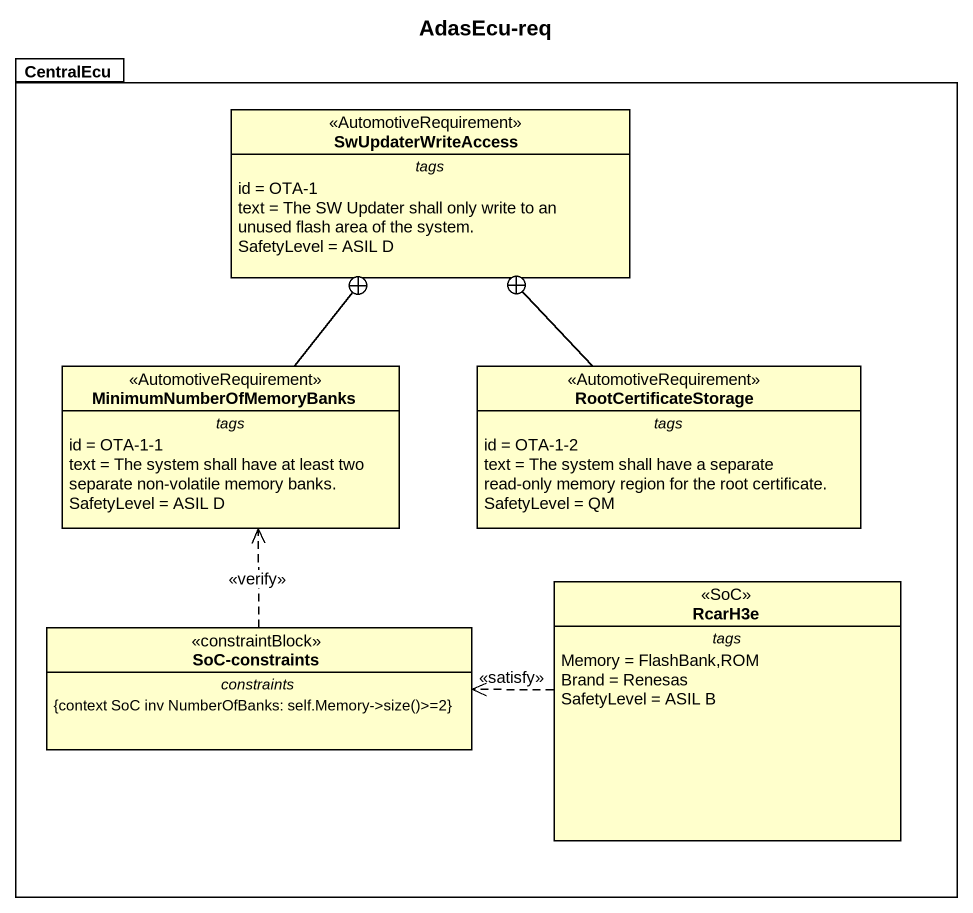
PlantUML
@startuml
title AdasEcu-req
hide circle
hide empty members
package CentralEcu {
  class SwUpdaterWriteAccess <<AutomotiveRequirement>> {
    -- tags --
    id = OTA-1
    text = The SW Updater shall only write to an unused flash area of the system.
    SafetyLevel = ASIL D
  }
  class MinimumNumberOfMemoryBanks <<AutomotiveRequirement>> {
    -- tags --
    id = OTA-1-1
    text = The system shall have at least two separate non-volatile memory banks.
    SafetyLevel = ASIL D
  }
  class RootCertificateStorage <<AutomotiveRequirement>> {
    -- tags --
    id = OTA-1-2
    text = The system shall have a separate read-only memory region for the root certificate.
    SafetyLevel = QM
  }
  class "SoC-constraints" as SoC_constraints <<constraintBlock>> {
    -- constraints --
    {field} {context SoC inv NumberOfBanks: self.Memory->size()>=2}
  }
  class RcarH3e <<SoC>> {
    -- tags --
    Memory = FlashBank,ROM
    Brand = Renesas
    SafetyLevel = ASIL B
  }
}
MinimumNumberOfMemoryBanks -up-+ SwUpdaterWriteAccess
RootCertificateStorage -up-+ SwUpdaterWriteAccess
SoC_constraints .up.> MinimumNumberOfMemoryBanks : <<verify>>
RcarH3e .left.> SoC_constraints : <<satisfy>>
@enduml
